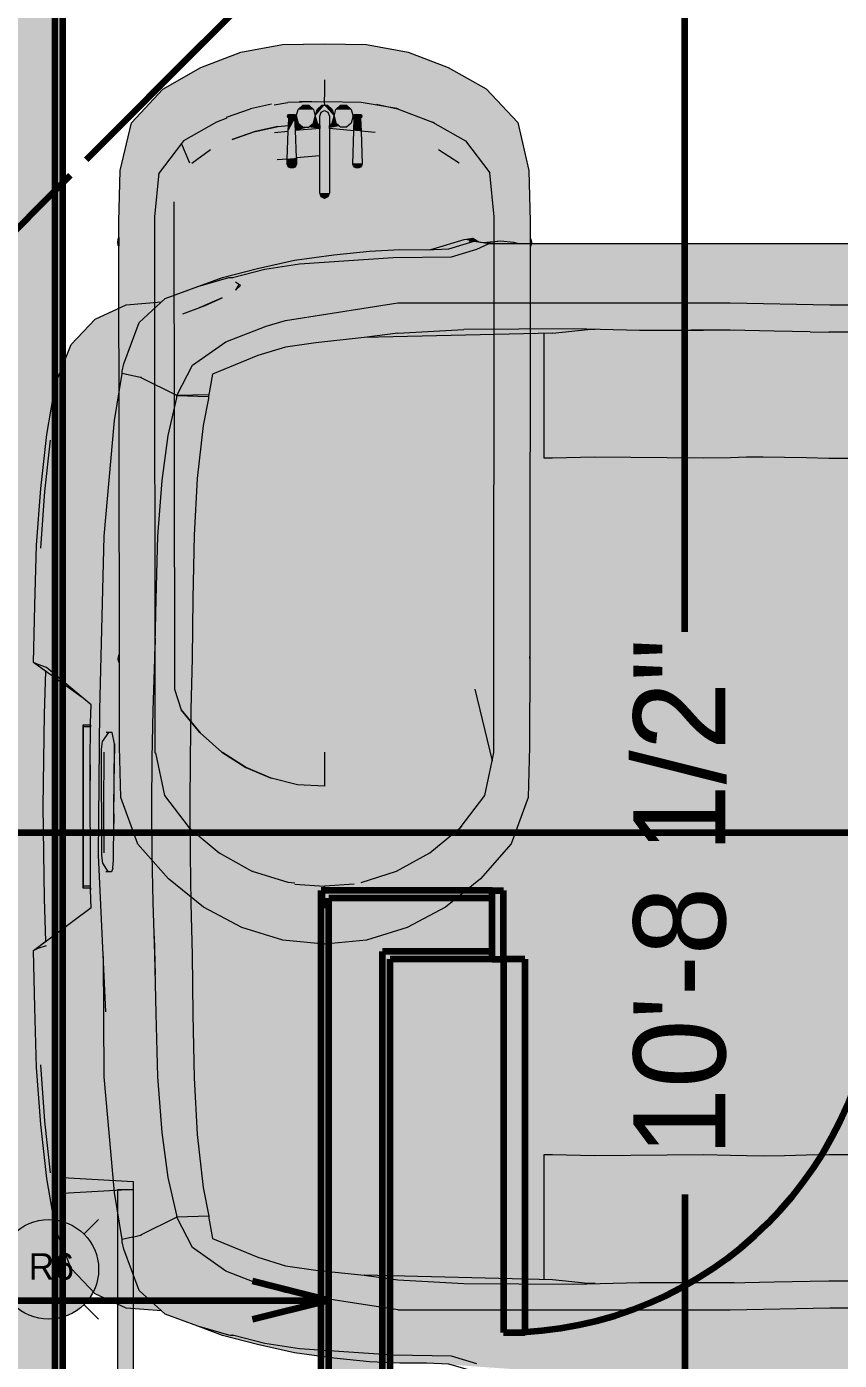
# Model space of a CAD drawing. Header units: inches. Extents: x -355 to 955, y -237 to 947.
# Drawn here: x 395.6 to 448.6, y 76.1 to 163.1 of the extents above; entities that cross this region are included whole.
import ezdxf

# ---------------------------------------------------------------- set-up
doc = ezdxf.new("R2010")
doc.units = ezdxf.units.IN
doc.header["$LTSCALE"] = 96
doc.header["$MEASUREMENT"] = 0
doc.linetypes.add('Dash', pattern=[0.225, 0.15, -0.075])
for name, color, linetype, lineweight, true_color in [('Dimensions-2', 7, 'Continuous', 158, 0x000080), ('Dimensions-3', 7, 'Continuous', 158, 0x000080), ('Doors-3', 7, 'Continuous', 158, 0x4b4b4b), ('Electrical-2', 7, 'Continuous', 211, 0xb90000), ('Electrical-3', 7, 'Continuous', 211, 0xb90000), ('Fixtures_ Interior-2', 7, 'Continuous', 158, 0x804040), ('Furniture_ Exterior-1', 7, 'Continuous', 211, 0x008080), ('Hardware-2', 7, 'Continuous', 211, 0x000000), ('Roof Planes-3', 7, 'Dash', 211, 0x6fa455), ('Walls_  Normal-2', 7, 'Continuous', 211, 0x000000), ('Walls_  Normal-3', 7, 'Continuous', 211, 0x000000)]:
    doc.layers.add(name, color=color, linetype=linetype, lineweight=lineweight, true_color=true_color)

# ---------------------------------------------------------------- blocks, each defined once
blk = doc.blocks.new('Full-Sized Truck')
at = {"layer": 'Furniture_ Exterior-1', "color": 136, "lineweight": 0, "true_color": 0x008080, "transparency": 33554687}
for p, q in [((7.953, 242.869), (10.507, 246.249)), ((-5.955, 242.297), (-6.085, 242.296)), ((-5.955, 242.797), (5.955, 242.797)), ((-5.955, 242.297), (-5.955, 242.795)), ((-5.955, 242.78), (5.955, 242.78)), ((-5.802, 242.297), (-5.802, 242.779)), ((-5.49, 242.795), (-5.49, 242.78)), ((3.032, 242.317), (1.883, 242.319)), ((5.501, 242.78), (5.501, 242.795)), ((5.955, 242.795), (5.955, 242.297)), ((5.388, 240.798), (5.388, 241.211)), ((4.567, 240.643), (5.388, 240.798)), ((4.567, 240.643), (4.572, 240.643)), ((-31.417, 239.375), (-31.585, 240.092)), ((31.417, 239.375), (31.585, 240.092)), ((29.965, 236.316), (31.274, 238.834)), ((-9.451, 237.878), (-12.276, 237.81)), ((12.276, 237.81), (9.452, 237.878)), ((37.099, 233.179), (36.379, 234.77)), ((38.07, 232.013), (37.649, 232.263)), ((34.523, 221.02), (34.193, 223.346)), ((34.523, 221.02), (34.796, 216.428)), ((-40.641, 215.544), (-40.085, 217.296)), ((40.085, 217.296), (40.641, 215.544)), ((41.103, 214.913), (41.118, 214.744)), ((41.113, 214.978), (41.256, 213.896)), ((-34.509, 210.877), (-25.396, 210.877)), ((25.396, 210.877), (34.509, 210.877)), ((25.394, 199.843), (25.465, 207.382)), ((34.715, 199.843), (34.715, 204.27)), ((-34.717, 199.843), (-34.73, 197.716)), ((-25.397, 199.843), (-25.426, 197.969)), ((25.426, 197.969), (25.397, 199.843)), ((34.729, 197.716), (34.717, 199.843)), ((25.461, 194.228), (25.485, 195.709)), ((34.622, 192.451), (34.598, 191.086)), ((-34.598, 191.158), (-34.596, 185.931))]:
    blk.add_line(p, q, dxfattribs=at)
for points in [[(-40.509, 222.978), (-40.241, 225.445), (-39.849, 228.163), (-39.235, 230.737), (-38.578, 233.147), (-37.915, 234.869), (-37.036, 237.135), (-36.792, 237.384), (-36.589, 239.824), (-35.549, 241.976), (-33.689, 243.644), (-30.817, 244.725), (-27.125, 245.321), (-23.19, 245.741), (-19.043, 246.039), (-14.653, 246.161), (-10.505, 246.249), (-9.825, 245.382), (-6.746, 245.473), (0.001, 245.574), (6.748, 245.473), (9.852, 245.381), (10.507, 246.249), (14.655, 246.161), (19.045, 246.039), (23.192, 245.741), (27.127, 245.321), (30.819, 244.725), (33.691, 243.644), (35.551, 241.976), (36.591, 239.824), (36.795, 237.381), (37.036, 237.135), (37.936, 234.801), (38.578, 233.147), (39.235, 230.737), (39.849, 228.163), (40.241, 225.445), (40.509, 222.978), (40.614, 220.872), (40.605, 218.812), (40.669, 218.569), (41.341, 216.426), (41.457, 215.811), (41.176, 215.405), (41.133, 215.079), (41.256, 213.896), (41.163, 213.008), (41.069, 212.642), (41.069, 172.619)], [(-36.792, 237.384), (-36.589, 239.824), (-35.549, 241.976), (-33.689, 243.644), (-30.817, 244.725), (-27.125, 245.321), (-23.19, 245.741), (-19.043, 246.039), (-14.653, 246.161), (-10.505, 246.249), (-7.37, 242.253)], [(-10.505, 246.249), (-10.345, 245.922), (-10.131, 245.349)], [(5.955, 242.297), (6.089, 242.296), (7.41, 242.252), (10.133, 245.349), (10.347, 245.922), (10.507, 246.249), (14.655, 246.161), (19.045, 246.039), (23.192, 245.741), (27.127, 245.321), (30.819, 244.725), (33.691, 243.644)], [(-26.715, 245.061), (-22.96, 245.462), (-18.845, 245.739)], [(-9.825, 245.382), (-6.746, 245.473), (0.001, 245.574), (6.748, 245.473), (9.852, 245.381)], [(18.847, 245.739), (22.962, 245.462), (26.717, 245.061)], [(33.691, 243.644), (35.551, 241.976), (36.591, 239.824), (36.795, 237.381)], [(-7.408, 242.252), (-6.085, 242.296), (3.032, 242.317), (6.089, 242.296)], [(5.935, 242.297), (5.802, 242.298), (5.802, 242.779)], [(-38.585, 232.414), (-38.585, 232.597), (-38.573, 232.715), (-37.915, 234.869), (-37.036, 237.135), (-35.297, 238.916), (-32.281, 239.997), (-31.744, 240.092), (-31.585, 240.092), (-28.147, 240.624), (-19.715, 241.342), (-10.947, 241.402)], [(-14.968, 241.223), (-3.549, 241.732), (7.048, 241.658), (19.715, 241.342), (28.147, 240.624), (31.585, 240.092), (31.744, 240.092), (32.281, 239.997), (35.297, 238.916)], [(-4.762, 241.055), (-4.602, 241.153), (-4.126, 241.448), (-3.588, 241.517), (4.169, 241.527), (4.727, 241.457), (5.388, 241.014)], [(-4.511, 240.738), (-4.762, 240.851), (-4.762, 241.241)], [(-3.372, 241.348), (-0.117, 241.366), (3.953, 241.354)], [(-4.479, 240.737), (-3.946, 240.695), (4.572, 240.643)], [(4.568, 240.643), (0.191, 240.7), (-1.25, 240.679)], [(-31.417, 239.375), (-31.274, 238.834), (-31.274, 238.764)], [(31.274, 238.764), (31.274, 238.834), (31.417, 239.375)], [(-29.88, 234.106), (-29.965, 236.316), (-31.274, 238.834)], [(35.297, 238.916), (37.036, 237.135), (37.915, 234.869), (38.573, 232.715), (38.585, 232.597), (38.585, 232.414)], [(-29.965, 236.316), (-29.815, 236.316), (-27.061, 236.913), (-23.777, 237.333), (-19.709, 237.631), (-15.11, 237.752), (-10.762, 237.841), (-7.009, 237.948), (-3.514, 238.021), (0, 238.048), (3.514, 238.021), (7.009, 237.948), (10.762, 237.841), (15.11, 237.752), (19.709, 237.631), (23.777, 237.333), (27.061, 236.913), (29.815, 236.316), (29.965, 236.316), (29.91, 234.127), (29.761, 234.127), (27.783, 234.484), (23.929, 234.904), (19.785, 235.12), (15.179, 235.201), (10.827, 235.262), (7.057, 235.339), (3.549, 235.39), (0, 235.408), (-3.549, 235.39), (-7.057, 235.339), (-10.827, 235.262), (-15.179, 235.201), (-19.785, 235.12), (-23.929, 234.904), (-27.783, 234.484), (-29.88, 234.106), (-30.03, 234.106)], [(-36.726, 221.02), (-35.452, 228.779), (-35.031, 230.136), (-33.882, 232.928), (-32.176, 235.236), (-29.965, 236.316)], [(30.03, 234.106), (29.965, 236.316), (32.176, 235.236), (33.882, 232.928)], [(35.935, 235.903), (36.548, 234.342), (37.099, 233.179)], [(-41.069, 214.683), (-41.224, 215.733), (-40.668, 217.485), (-40.595, 219.018), (-40.614, 220.872), (-40.509, 222.978), (-40.241, 225.445), (-39.849, 228.163), (-39.235, 230.737), (-38.578, 233.147), (-37.936, 234.802)], [(37.936, 234.801), (38.578, 233.147), (39.235, 230.737), (39.849, 228.163), (40.241, 225.445), (40.509, 222.978), (40.614, 220.872), (40.595, 219.018), (40.668, 217.485), (41.224, 215.732), (41.069, 214.683)], [(-30.03, 234.106), (-31.519, 233.838), (-32.88, 230.706), (-33.499, 228.779), (-33.819, 226.69), (-34.193, 223.346)], [(34.523, 210.296), (34.193, 223.346), (33.819, 226.69), (33.499, 228.779), (32.88, 230.706), (31.519, 233.838), (29.91, 234.127)], [(33.882, 232.928), (35.031, 230.136), (35.452, 228.779), (36.726, 221.02)], [(-40.085, 217.296), (-40.031, 221.335), (-39.567, 227.826), (-39.181, 230.215), (-38.573, 232.459)], [(37.649, 232.263), (37.996, 231.908), (38.236, 232.25)], [(38.573, 232.459), (39.181, 230.215), (39.567, 227.826), (40.031, 221.335), (40.085, 217.296)], [(-34.8, 207.353), (-34.796, 207.852), (-34.523, 210.296), (-34.193, 223.346), (-34.523, 221.02), (-34.796, 216.428), (-34.841, 208.82), (-34.715, 204.27), (-34.715, 199.843)], [(-36.726, 221.02), (-36.726, 197.994), (-36.574, 191.086), (-36.574, 177.127)], [(36.726, 221.02), (36.726, 197.994), (36.574, 191.086), (36.574, 177.127), (36.206, 164.23), (36.03, 157.393), (36.574, 177.127)], [(40.605, 218.812), (40.669, 218.569), (41.341, 216.426), (41.457, 215.811), (41.176, 215.405)], [(34.715, 204.27), (34.841, 208.82), (34.796, 216.428)], [(40.641, 215.544), (41.069, 214.683), (41.069, 171.655)], [(41.224, 215.732), (41.235, 216.065), (41.457, 215.811)], [(41.132, 215.108), (41.133, 215.079), (41.256, 213.896), (41.163, 213.008), (41.069, 212.642)], [(-25.396, 210.877), (-25.396, 210.296), (-25.465, 207.382), (-25.394, 199.843)], [(25.465, 207.382), (25.396, 210.296), (25.396, 210.877)], [(34.523, 210.296), (34.796, 207.852), (34.8, 207.353)], [(-34.717, 204.27), (-34.731, 200.686), (-34.735, 197.994), (-34.675, 194.947), (-34.622, 192.451), (-34.598, 191.086)], [(34.622, 192.451), (34.675, 194.947), (34.735, 197.994), (34.731, 200.686), (34.717, 204.27)], [(-25.426, 197.969), (-25.466, 196.862), (-25.485, 195.709), (-25.461, 194.228), (-25.418, 192.702), (-25.388, 191.158), (-25.388, 189.606), (-25.416, 186.456)], [(25.485, 195.709), (25.466, 196.862), (25.426, 197.969)], [(25.416, 186.456), (25.388, 189.594), (25.388, 191.164), (25.418, 192.702), (25.461, 194.228)], [(34.611, 179.14), (34.6, 185.931), (34.596, 191.158)]]:
    blk.add_lwpolyline(points, dxfattribs=at)
at = {"layer": 'Furniture_ Exterior-1', "color": 7, "lineweight": 0, "true_color": 0xffffff, "transparency": 33554687}
for points in [[(-40.241, 225.445), (-19.043, 246.039), (-40.241, 225.445), (-14.653, 246.161)], [(-40.241, 225.445), (-14.653, 246.161), (-40.241, 225.445), (-9.825, 245.382)], [(-40.241, 225.445), (-39.849, 228.163), (-40.241, 225.445), (-19.043, 246.039)], [(-39.849, 228.163), (-39.235, 230.737), (-39.849, 228.163), (-19.043, 246.039)], [(-39.235, 230.737), (-23.19, 245.741), (-39.235, 230.737), (-19.043, 246.039)], [(-14.653, 246.161), (-10.505, 246.249), (-14.653, 246.161), (-9.825, 245.382)], [(9.852, 245.381), (10.507, 246.249), (9.852, 245.381), (14.655, 246.161)], [(9.852, 245.381), (14.655, 246.161), (9.852, 245.381), (40.241, 225.445)], [(14.655, 246.161), (19.045, 246.039), (14.655, 246.161), (40.241, 225.445)], [(19.045, 246.039), (23.192, 245.741), (19.045, 246.039), (39.235, 230.737)], [(19.045, 246.039), (39.235, 230.737), (19.045, 246.039), (39.849, 228.163)], [(19.045, 246.039), (39.849, 228.163), (19.045, 246.039), (40.241, 225.445)], [(-41.069, 212.642), (-6.746, 245.473), (-41.069, 212.642), (0.001, 245.574)], [(-41.069, 212.642), (0.001, 245.574), (-41.069, 212.642), (41.069, 212.642)], [(-41.069, 212.642), (-9.825, 245.382), (-41.069, 212.642), (-6.746, 245.473)], [(-41.069, 212.642), (-40.605, 218.812), (-41.069, 212.642), (-9.825, 245.382)], [(-40.595, 219.018), (-40.614, 220.872), (-40.595, 219.018), (-9.825, 245.382)], [(-40.614, 220.872), (-40.509, 222.978), (-40.614, 220.872), (-9.825, 245.382)], [(-40.605, 218.812), (-40.595, 219.018), (-40.605, 218.812), (-9.825, 245.382)], [(-40.509, 222.978), (-40.241, 225.445), (-40.509, 222.978), (-9.825, 245.382)], [(-39.235, 230.737), (-38.578, 233.147), (-39.235, 230.737), (-23.19, 245.741)], [(-38.578, 233.147), (-37.915, 234.869), (-38.578, 233.147), (-23.19, 245.741)], [(-37.915, 234.869), (-36.792, 237.384), (-37.915, 234.869), (-23.19, 245.741)], [(-36.792, 237.384), (-27.125, 245.321), (-36.792, 237.384), (-23.19, 245.741)], [(-36.792, 237.384), (-30.817, 244.725), (-36.792, 237.384), (-27.125, 245.321)], [(0.001, 245.574), (6.748, 245.473), (0.001, 245.574), (41.069, 212.642)], [(6.748, 245.473), (9.852, 245.381), (6.748, 245.473), (41.069, 212.642)], [(9.852, 245.381), (40.605, 218.812), (9.852, 245.381), (41.069, 212.642)], [(9.852, 245.381), (40.241, 225.445), (9.852, 245.381), (40.509, 222.978)], [(9.852, 245.381), (40.509, 222.978), (9.852, 245.381), (40.614, 220.872)], [(9.852, 245.381), (40.614, 220.872), (9.852, 245.381), (40.605, 218.812)], [(23.192, 245.741), (27.127, 245.321), (23.192, 245.741), (36.795, 237.381)], [(23.192, 245.741), (36.795, 237.381), (23.192, 245.741), (37.936, 234.801)], [(23.192, 245.741), (37.936, 234.801), (23.192, 245.741), (38.578, 233.147)], [(23.192, 245.741), (38.578, 233.147), (23.192, 245.741), (39.235, 230.737)], [(27.127, 245.321), (30.819, 244.725), (27.127, 245.321), (36.795, 237.381)], [(-36.792, 237.384), (-33.689, 243.644), (-36.792, 237.384), (-30.817, 244.725)], [(30.819, 244.725), (33.691, 243.644), (30.819, 244.725), (36.795, 237.381)], [(-36.792, 237.384), (-36.589, 239.824), (-36.792, 237.384), (-33.689, 243.644)], [(-36.589, 239.824), (-35.549, 241.976), (-36.589, 239.824), (-33.689, 243.644)], [(33.691, 243.644), (35.551, 241.976), (33.691, 243.644), (36.591, 239.824)], [(33.691, 243.644), (36.591, 239.824), (33.691, 243.644), (36.795, 237.381)], [(-37.915, 234.869), (-37.036, 237.135), (-37.915, 234.869), (-36.792, 237.384)], [(36.795, 237.381), (37.036, 237.135), (36.795, 237.381), (37.936, 234.801)], [(40.605, 218.812), (40.669, 218.569), (40.605, 218.812), (41.133, 215.079)], [(40.605, 218.812), (41.133, 215.079), (40.605, 218.812), (41.069, 212.642)], [(40.669, 218.569), (41.341, 216.426), (40.669, 218.569), (41.176, 215.405)], [(40.669, 218.569), (41.176, 215.405), (40.669, 218.569), (41.133, 215.079)], [(41.341, 216.426), (41.457, 215.811), (41.341, 216.426), (41.176, 215.405)], [(41.133, 215.079), (41.256, 213.896), (41.133, 215.079), (41.069, 212.642)], [(41.256, 213.896), (41.163, 213.008), (41.256, 213.896), (41.069, 212.642)], [(41.069, 172.619), (-41.069, 172.215), (41.069, 172.619), (-41.069, 212.642)], [(41.069, 172.619), (-41.069, 212.642), (41.069, 172.619), (41.069, 212.642)]]:
    blk.add_solid(points, dxfattribs=at)
blk = doc.blocks.new('Clawfoot_2')
at = {"layer": 'Fixtures_ Interior-2', "color": 17, "lineweight": 0, "true_color": 0x804040, "transparency": 33554687}
for p, q in [((-18.386, 32.765), (-17.716, 32.777)), ((-18.362, 32.777), (-18.302, 32.804)), ((-18.25, 32.828), (-18.039, 32.872)), ((-17.828, 32.828), (-18.039, 32.872)), ((11.798, 32.73), (11.658, 32.73)), ((-19.875, 29.918), (-23.045, 29.573)), ((18.563, 29.876), (-19.875, 29.918)), ((-12.738, 29.91), (-16.671, 29.914)), ((14.014, 28.359), (19.138, 29.741)), ((19.138, 29.741), (18.563, 29.876)), ((21.63, 29.158), (19.138, 29.741)), ((-25.328, 27.636), (-23.045, 29.573)), ((23.958, 27.202), (21.63, 29.158)), ((-26.685, 25), (-25.328, 27.636)), ((-23.736, 27.135), (-24.682, 25.487)), ((23.851, 27.335), (23.958, 27.202)), ((25.759, 24.799), (23.958, 27.202)), ((-27.64, 22.222), (-26.685, 25)), ((-26.617, 25.154), (-26.685, 25)), ((27.078, 22.151), (25.759, 24.799)), ((-27.647, 22.178), (-28.097, 19.34)), ((-27.967, 20.572), (-27.64, 22.222)), ((-27.626, 22.291), (-27.64, 22.222)), ((27.877, 19.335), (27.078, 22.151)), ((-25.936, 20.443), (-26.02, 19.333)), ((-28.097, 19.34), (-28.135, 16.414)), ((-26.96, 19.297), (-26.96, 18.797)), ((-23.663, 19.422), (-23.663, 18.672)), ((-27.001, 18.725), (-27.098, 18.691)), ((-27.098, 18.691), (-27.027, 18.67)), ((-27.027, 18.67), (-26.613, 18.547)), ((-26.96, 18.797), (-27.001, 18.725)), ((-26.064, 18.763), (-26.96, 18.797)), ((-26.613, 18.547), (-26.314, 18.172)), ((27.997, 18.79), (28.132, 16.427)), ((-26.478, 16.879), (-26.495, 17.482)), ((-26.314, 17.709), (-26.408, 17.59)), ((-26.314, 18.172), (-26.314, 17.709)), ((-29.723, 16.429), (-28.819, 16.429)), ((-28.819, 16.429), (-28.135, 16.414)), ((-28.178, 14.453), (-28.135, 16.414)), ((-28.135, 16.414), (-27.882, 16.417)), ((-27.51, 16.441), (-27.389, 16.706)), ((-27.389, 16.175), (-27.51, 16.441)), ((-27.389, 16.706), (-27.098, 16.816)), ((-27.098, 16.816), (-26.476, 16.816)), ((-26.476, 16.816), (-26.428, 16.816)), ((-26.212, 16.816), (-26.294, 16.816)), ((18.519, 16.43), (19.183, 16.429)), ((19.183, 16.429), (19.772, 16.429)), ((19.772, 16.429), (20.25, 16.429)), ((20.25, 16.429), (20.978, 16.429)), ((20.978, 16.429), (20.86, 14.293)), ((27.997, 14.064), (28.132, 16.427)), ((-28.126, 15.756), (-28.096, 13.518)), ((-27.098, 16.066), (-27.389, 16.175)), ((-26.476, 16.066), (-27.098, 16.066)), ((-26.478, 16.003), (-26.494, 15.399)), ((-26.428, 16.066), (-26.476, 16.066)), ((-26.41, 15.293), (-26.3, 16.066)), ((-24.247, 16.066), (-26.211, 16.066)), ((-26.508, 14.465), (-26.477, 14.102)), ((-27.925, 12.441), (-28.096, 13.518)), ((-26.96, 13.584), (-26.96, 14.072)), ((-26.385, 12.999), (-26.432, 13.564)), ((-26.364, 12.748), (-26.432, 13.564)), ((-24.106, 14.192), (-26.065, 14.118)), ((-25.939, 12.448), (-26.022, 13.548)), ((-23.991, 12.668), (-24.052, 13.474)), ((-23.663, 13.459), (-23.663, 14.209)), ((20.86, 14.293), (20.403, 12.194)), ((27.877, 13.533), (27.079, 10.718)), ((27.924, 14.067), (27.877, 13.533)), ((-26.005, 10.918), (-26.364, 12.748)), ((-26.361, 12.718), (-26.005, 10.918)), ((-27.956, 12.228), (-27.62, 10.538)), ((-27.024, 8.637), (-27.62, 10.538)), ((25.761, 8.07), (27.079, 10.718)), ((27.095, 10.749), (27.079, 10.718)), ((-26.958, 8.657), (-26.683, 7.858)), ((-26.683, 7.858), (-25.326, 5.222)), ((23.96, 5.666), (25.761, 8.07)), ((25.786, 8.103), (25.761, 8.07)), ((-24.682, 7.374), (-23.698, 5.898)), ((-25.326, 5.222), (-25.155, 5.077)), ((-23.736, 5.726), (-25.155, 5.077)), ((-25.155, 5.077), (-23.042, 3.286)), ((14.006, 4.504), (15.488, 5.03)), ((21.633, 3.71), (23.96, 5.666)), ((23.995, 5.699), (23.96, 5.666)), ((-20.958, 4.459), (14.006, 4.504)), ((-22.944, 3.263), (-23.042, 3.286)), ((-19.872, 2.942), (-23.042, 3.286)), ((18.523, 2.981), (-19.872, 2.942)), ((18.6, 2.982), (18.523, 2.981)), ((18.577, 2.994), (21.633, 3.71)), ((-18.392, 0.095), (-17.77, 0.095)), ((-18.283, 0.044), (-18.071, 0)), ((-17.86, 0.044), (-18.071, 0)), ((12.124, 0.136), (11.528, 0.135)), ((11.562, 0.111), (11.528, 0.135)), ((11.614, 0.087), (11.656, 0.068)), ((11.656, 0.068), (11.825, 0.043)), ((11.995, 0.068), (11.825, 0.043)), ((12.037, 0.087), (11.995, 0.068)), ((12.089, 0.111), (12.124, 0.136))]:
    blk.add_line(p, q, dxfattribs=at)
for points in [[(-32.237, 19.766), (-31.706, 23.07), (-30.607, 26.254), (-29.055, 29.279), (-26.639, 31.774), (-23.207, 32.672), (-19.544, 32.766), (-18.386, 32.765), (-18.302, 32.804), (-18.276, 32.823), (-18.25, 32.828), (-18.209, 32.848), (-18.039, 32.872), (-17.869, 32.848), (-17.828, 32.828), (-17.801, 32.823), (-17.775, 32.804), (-17.716, 32.777), (-17.689, 32.764), (11.658, 32.73), (11.727, 32.745), (11.798, 32.73), (18.134, 32.723), (21.783, 32.606), (25.114, 31.264), (27.62, 28.828), (29.639, 26.046), (31.116, 22.995), (32.009, 19.762), (32.292, 16.435), (32.009, 13.108), (31.117, 9.874), (29.641, 6.823), (27.623, 4.041), (25.117, 1.605), (21.787, 0.262), (18.137, 0.144), (12.124, 0.136), (12.063, 0.092), (11.825, 0.043), (11.588, 0.092), (11.528, 0.135), (-17.77, 0.095), (-17.808, 0.068), (-17.834, 0.049), (-17.86, 0.044), (-17.902, 0.024), (-18.071, 0), (-18.241, 0.024), (-18.283, 0.044), (-18.309, 0.049), (-18.335, 0.068), (-18.392, 0.095), (-19.54, 0.093), (-23.204, 0.186), (-26.636, 1.084), (-29.052, 3.579), (-30.605, 6.603), (-31.705, 9.788), (-32.237, 13.091), (-32.292, 16.429)], [(-27.882, 15.172), (-27.582, 15.547), (-27.098, 15.691), (-27.582, 15.834), (-27.882, 16.209), (-27.882, 16.417), (-27.882, 16.672), (-27.582, 17.047), (-27.098, 17.191), (-27.582, 17.334), (-27.882, 17.709), (-27.882, 18.172), (-27.582, 18.547), (-27.168, 18.67), (-27.098, 18.691), (-27.195, 18.725), (-27.235, 18.81), (-27.235, 19.285), (-27.195, 19.369), (-27.098, 19.404), (-27.001, 19.369), (-26.96, 19.297), (-26.02, 19.333), (-23.663, 19.422), (-23.547, 19.365), (-23.457, 19.277), (-23.402, 19.167), (-23.388, 19.047), (-23.402, 18.928), (-23.457, 18.818), (-23.547, 18.73), (-23.663, 18.672), (-26.064, 18.763), (-26.212, 16.816), (-21.602, 16.816), (-21.311, 16.706), (-21.19, 16.441), (-21.311, 16.175), (-21.602, 16.066), (-24.247, 16.066), (-24.106, 14.192), (-23.663, 14.209), (-23.547, 14.151), (-23.457, 14.063), (-23.402, 13.954), (-23.388, 13.834), (-23.402, 13.714), (-23.457, 13.605), (-23.547, 13.517), (-23.663, 13.459), (-24.052, 13.474), (-26.022, 13.548), (-26.432, 13.564), (-26.96, 13.584), (-27.001, 13.512), (-27.098, 13.477), (-27.195, 13.512), (-27.235, 13.596), (-27.235, 14.072), (-27.195, 14.156), (-27.098, 14.191), (-27.168, 14.211), (-27.582, 14.334), (-27.882, 14.709)], [(-26.613, 17.334), (-26.495, 17.482), (-26.408, 17.59), (-26.294, 16.816), (-26.428, 16.816), (-26.478, 16.879), (-26.613, 17.047), (-27.098, 17.191)], [(28.817, 16.434), (29.721, 16.435), (28.132, 16.427)], [(-26.3, 16.066), (-26.211, 16.066), (-26.065, 14.118), (-26.477, 14.102), (-26.96, 14.072), (-27.001, 14.156), (-27.098, 14.191), (-27.027, 14.211), (-26.613, 14.334), (-26.508, 14.465), (-26.314, 14.709), (-26.314, 15.172), (-26.41, 15.293), (-26.494, 15.399), (-26.613, 15.547), (-27.098, 15.691), (-26.613, 15.834), (-26.478, 16.003), (-26.428, 16.066)], [(20.403, 12.194), (19.632, 10.203), (19.618, 10.178)], [(-25.439, 9.101), (-26.001, 10.889), (-26.005, 10.918)], [(19.618, 10.178), (19.607, 10.152), (18.544, 8.315), (18.52, 8.285)], [(18.52, 8.285), (18.502, 8.254), (17.169, 6.59), (17.134, 6.557)], [(17.134, 6.557), (17.106, 6.523), (15.488, 5.03)]]:
    blk.add_lwpolyline(points, close=True, dxfattribs=at)
at = {"layer": 'Fixtures_ Interior-2', "color": 7, "lineweight": 0, "true_color": 0xffffff, "transparency": 33554687}
for points in [[(-32.292, 16.429), (-17.689, 32.764), (-32.292, 16.429), (-17.77, 0.095)], [(-32.292, 16.429), (-32.237, 19.766), (-32.292, 16.429), (-17.689, 32.764)], [(-32.237, 19.766), (-31.706, 23.07), (-32.237, 19.766), (-18.386, 32.765)], [(-32.237, 19.766), (-18.386, 32.765), (-32.237, 19.766), (-17.689, 32.764)], [(-31.706, 23.07), (-30.607, 26.254), (-31.706, 23.07), (-19.544, 32.766)], [(-31.706, 23.07), (-19.544, 32.766), (-31.706, 23.07), (-18.386, 32.765)], [(-30.607, 26.254), (-23.207, 32.672), (-30.607, 26.254), (-19.544, 32.766)], [(-30.607, 26.254), (-29.055, 29.279), (-30.607, 26.254), (-23.207, 32.672)], [(-29.055, 29.279), (-26.639, 31.774), (-29.055, 29.279), (-23.207, 32.672)], [(-18.386, 32.765), (-18.302, 32.804), (-18.386, 32.765), (-17.716, 32.777)], [(-18.386, 32.765), (-17.716, 32.777), (-18.386, 32.765), (-17.689, 32.764)], [(-18.302, 32.804), (-18.276, 32.823), (-18.302, 32.804), (-18.25, 32.828)], [(-18.302, 32.804), (-18.25, 32.828), (-18.302, 32.804), (-17.775, 32.804)], [(-18.302, 32.804), (-17.775, 32.804), (-18.302, 32.804), (-17.716, 32.777)], [(-18.25, 32.828), (-18.209, 32.848), (-18.25, 32.828), (-18.039, 32.872)], [(-18.25, 32.828), (-18.039, 32.872), (-18.25, 32.828), (-17.828, 32.828)], [(-18.25, 32.828), (-17.828, 32.828), (-18.25, 32.828), (-17.775, 32.804)], [(-18.039, 32.872), (-17.869, 32.848), (-18.039, 32.872), (-17.828, 32.828)], [(-17.828, 32.828), (-17.801, 32.823), (-17.828, 32.828), (-17.775, 32.804)], [(-17.689, 32.764), (11.528, 0.135), (-17.689, 32.764), (-17.77, 0.095)], [(-17.689, 32.764), (11.658, 32.73), (-17.689, 32.764), (11.528, 0.135)], [(11.658, 32.73), (11.798, 32.73), (11.658, 32.73), (11.528, 0.135)], [(11.798, 32.73), (12.124, 0.136), (11.798, 32.73), (11.528, 0.135)], [(11.658, 32.73), (11.727, 32.745), (11.658, 32.73), (11.798, 32.73)], [(11.798, 32.73), (18.134, 32.723), (11.798, 32.73), (12.124, 0.136)], [(18.134, 32.723), (18.137, 0.144), (18.134, 32.723), (12.124, 0.136)], [(18.134, 32.723), (32.292, 16.435), (18.134, 32.723), (18.137, 0.144)], [(18.134, 32.723), (21.783, 32.606), (18.134, 32.723), (27.62, 28.828)], [(18.134, 32.723), (27.62, 28.828), (18.134, 32.723), (29.639, 26.046)], [(18.134, 32.723), (29.639, 26.046), (18.134, 32.723), (31.116, 22.995)], [(18.134, 32.723), (31.116, 22.995), (18.134, 32.723), (32.009, 19.762)], [(18.134, 32.723), (32.009, 19.762), (18.134, 32.723), (32.292, 16.435)], [(21.783, 32.606), (25.114, 31.264), (21.783, 32.606), (27.62, 28.828)], [(-27.235, 19.285), (-27.195, 19.369), (-27.235, 19.285), (-27.098, 19.404)], [(-27.235, 19.285), (-27.098, 19.404), (-27.235, 19.285), (-26.96, 19.297)], [(-27.098, 18.691), (-27.235, 18.81), (-27.098, 18.691), (-26.96, 19.297)], [(-27.235, 18.81), (-27.235, 19.285), (-27.235, 18.81), (-26.96, 19.297)], [(-27.098, 19.404), (-27.001, 19.369), (-27.098, 19.404), (-26.96, 19.297)], [(-27.098, 18.691), (-26.96, 19.297), (-27.098, 18.691), (-26.064, 18.763)], [(-26.96, 19.297), (-26.02, 19.333), (-26.96, 19.297), (-26.064, 18.763)], [(-26.02, 19.333), (-23.663, 18.672), (-26.02, 19.333), (-26.064, 18.763)], [(-26.02, 19.333), (-23.663, 19.422), (-26.02, 19.333), (-23.663, 18.672)], [(-23.663, 19.422), (-23.547, 19.365), (-23.663, 19.422), (-23.388, 19.047)], [(-23.663, 19.422), (-23.388, 19.047), (-23.663, 19.422), (-23.663, 18.672)], [(-23.547, 19.365), (-23.457, 19.277), (-23.547, 19.365), (-23.388, 19.047)], [(-23.457, 19.277), (-23.402, 19.167), (-23.457, 19.277), (-23.388, 19.047)], [(-27.582, 17.334), (-27.882, 17.709), (-27.582, 17.334), (-27.582, 18.547)], [(-27.882, 17.709), (-27.882, 18.172), (-27.882, 17.709), (-27.582, 18.547)], [(-27.098, 17.191), (-27.582, 17.334), (-27.098, 17.191), (-27.168, 18.67)], [(-27.582, 17.334), (-27.582, 18.547), (-27.582, 17.334), (-27.168, 18.67)], [(-27.098, 18.691), (-27.195, 18.725), (-27.098, 18.691), (-27.235, 18.81)], [(-27.098, 17.191), (-27.168, 18.67), (-27.098, 17.191), (-27.098, 18.691)], [(-27.098, 17.191), (-27.098, 18.691), (-27.098, 17.191), (-26.064, 18.763)], [(-27.098, 17.191), (-26.064, 18.763), (-27.098, 17.191), (-26.212, 16.816)], [(-23.388, 19.047), (-23.547, 18.73), (-23.388, 19.047), (-23.663, 18.672)], [(-23.388, 19.047), (-23.457, 18.818), (-23.388, 19.047), (-23.547, 18.73)], [(-23.388, 19.047), (-23.402, 18.928), (-23.388, 19.047), (-23.457, 18.818)], [(-27.098, 17.191), (-26.613, 17.334), (-27.098, 17.191), (-26.613, 17.047)], [(-26.613, 17.334), (-26.495, 17.482), (-26.613, 17.334), (-26.613, 17.047)], [(-26.495, 17.482), (-26.294, 16.816), (-26.495, 17.482), (-26.613, 17.047)], [(-26.495, 17.482), (-26.408, 17.59), (-26.495, 17.482), (-26.294, 16.816)], [(-32.292, 16.429), (-17.77, 0.095), (-32.292, 16.429), (-32.237, 13.091)], [(-27.098, 15.691), (-27.882, 16.417), (-27.098, 15.691), (-27.098, 17.191)], [(-27.882, 16.417), (-27.582, 17.047), (-27.882, 16.417), (-27.098, 17.191)], [(-27.882, 16.417), (-27.882, 16.672), (-27.882, 16.417), (-27.582, 17.047)], [(-27.098, 15.691), (-27.582, 15.834), (-27.098, 15.691), (-27.882, 16.417)], [(-27.582, 15.834), (-27.882, 16.209), (-27.582, 15.834), (-27.882, 16.417)], [(-27.098, 15.691), (-27.098, 17.191), (-27.098, 15.691), (-26.212, 16.816)], [(-27.098, 15.691), (-26.212, 16.816), (-27.098, 15.691), (-24.247, 16.066)], [(-26.294, 16.816), (-26.478, 16.879), (-26.294, 16.816), (-26.613, 17.047)], [(-26.294, 16.816), (-26.428, 16.816), (-26.294, 16.816), (-26.478, 16.879)], [(-24.247, 16.066), (-26.212, 16.816), (-24.247, 16.066), (-24.079, 16.816)], [(-21.602, 16.066), (-24.247, 16.066), (-21.602, 16.066), (-24.079, 16.816)], [(-21.602, 16.816), (-21.602, 16.066), (-21.602, 16.816), (-24.079, 16.816)], [(-21.602, 16.816), (-21.311, 16.706), (-21.602, 16.816), (-21.311, 16.175)], [(-21.602, 16.816), (-21.311, 16.175), (-21.602, 16.816), (-21.602, 16.066)], [(-21.311, 16.706), (-21.19, 16.441), (-21.311, 16.706), (-21.311, 16.175)], [(32.292, 16.435), (32.009, 13.108), (32.292, 16.435), (18.137, 0.144)], [(28.132, 16.427), (28.817, 16.434), (28.132, 16.427), (28.82, 16.431)], [(28.817, 16.434), (29.721, 16.435), (28.817, 16.434), (28.82, 16.431)], [(-27.882, 14.709), (-27.882, 15.172), (-27.882, 14.709), (-27.582, 15.547)], [(-27.882, 14.709), (-27.582, 15.547), (-27.882, 14.709), (-27.582, 14.334)], [(-27.582, 15.547), (-27.098, 15.691), (-27.582, 15.547), (-27.168, 14.211)], [(-27.582, 15.547), (-27.168, 14.211), (-27.582, 15.547), (-27.582, 14.334)], [(-27.098, 15.691), (-27.098, 14.191), (-27.098, 15.691), (-27.168, 14.211)], [(-27.098, 15.691), (-24.247, 16.066), (-27.098, 15.691), (-26.022, 13.548)], [(-26.613, 15.547), (-27.098, 15.691), (-26.613, 15.547), (-26.613, 15.834)], [(-27.098, 15.691), (-26.022, 13.548), (-27.098, 15.691), (-27.098, 14.191)], [(-26.3, 16.066), (-26.494, 15.399), (-26.3, 16.066), (-26.613, 15.834)], [(-26.3, 16.066), (-26.613, 15.834), (-26.3, 16.066), (-26.478, 16.003)], [(-26.494, 15.399), (-26.613, 15.547), (-26.494, 15.399), (-26.613, 15.834)], [(-26.3, 16.066), (-26.211, 16.066), (-26.3, 16.066), (-26.494, 15.399)], [(-26.211, 16.066), (-26.41, 15.293), (-26.211, 16.066), (-26.494, 15.399)], [(-26.428, 16.066), (-26.3, 16.066), (-26.428, 16.066), (-26.478, 16.003)], [(-26.211, 16.066), (-26.314, 15.172), (-26.211, 16.066), (-26.41, 15.293)], [(-26.211, 16.066), (-26.065, 14.118), (-26.211, 16.066), (-26.314, 15.172)], [(-24.247, 16.066), (-24.106, 14.192), (-24.247, 16.066), (-26.022, 13.548)], [(-26.477, 14.102), (-26.613, 14.334), (-26.477, 14.102), (-26.508, 14.465)], [(-26.065, 14.118), (-26.508, 14.465), (-26.065, 14.118), (-26.314, 14.709)], [(-26.065, 14.118), (-26.477, 14.102), (-26.065, 14.118), (-26.508, 14.465)], [(-26.065, 14.118), (-26.314, 14.709), (-26.065, 14.118), (-26.314, 15.172)], [(-26.96, 13.584), (-27.235, 14.072), (-26.96, 13.584), (-27.098, 14.191)], [(-27.235, 14.072), (-27.195, 14.156), (-27.235, 14.072), (-27.098, 14.191)], [(-26.96, 13.584), (-27.235, 13.596), (-26.96, 13.584), (-27.235, 14.072)], [(-26.96, 13.584), (-27.098, 13.477), (-26.96, 13.584), (-27.235, 13.596)], [(-27.098, 13.477), (-27.195, 13.512), (-27.098, 13.477), (-27.235, 13.596)], [(-27.001, 14.156), (-27.098, 14.191), (-27.001, 14.156), (-27.027, 14.211)], [(-26.022, 13.548), (-26.432, 13.564), (-26.022, 13.548), (-27.098, 14.191)], [(-26.432, 13.564), (-26.96, 13.584), (-26.432, 13.564), (-27.098, 14.191)], [(-26.96, 13.584), (-27.001, 13.512), (-26.96, 13.584), (-27.098, 13.477)], [(-27.001, 14.156), (-27.027, 14.211), (-27.001, 14.156), (-26.613, 14.334)], [(-26.96, 14.072), (-27.001, 14.156), (-26.96, 14.072), (-26.613, 14.334)], [(-26.477, 14.102), (-26.96, 14.072), (-26.477, 14.102), (-26.613, 14.334)], [(-24.106, 14.192), (-24.052, 13.474), (-24.106, 14.192), (-26.022, 13.548)], [(-24.106, 14.192), (-23.663, 14.209), (-24.106, 14.192), (-24.052, 13.474)], [(-23.663, 14.209), (-23.663, 13.459), (-23.663, 14.209), (-24.052, 13.474)], [(-23.663, 14.209), (-23.547, 14.151), (-23.663, 14.209), (-23.388, 13.834)], [(-23.663, 14.209), (-23.388, 13.834), (-23.663, 14.209), (-23.663, 13.459)], [(-23.388, 13.834), (-23.547, 13.517), (-23.388, 13.834), (-23.663, 13.459)], [(-23.547, 14.151), (-23.457, 14.063), (-23.547, 14.151), (-23.388, 13.834)], [(-23.388, 13.834), (-23.457, 13.605), (-23.388, 13.834), (-23.547, 13.517)], [(-23.457, 14.063), (-23.402, 13.954), (-23.457, 14.063), (-23.388, 13.834)], [(-23.388, 13.834), (-23.402, 13.714), (-23.388, 13.834), (-23.457, 13.605)], [(-17.77, 0.095), (-18.392, 0.095), (-17.77, 0.095), (-32.237, 13.091)], [(-18.392, 0.095), (-31.705, 9.788), (-18.392, 0.095), (-32.237, 13.091)], [(32.009, 13.108), (31.117, 9.874), (32.009, 13.108), (18.137, 0.144)], [(19.618, 10.178), (20.403, 12.194), (19.618, 10.178), (19.632, 10.203)], [(-26.005, 10.918), (-25.439, 9.101), (-26.005, 10.918), (-26.001, 10.889)], [(-18.392, 0.095), (-19.54, 0.093), (-18.392, 0.095), (-31.705, 9.788)], [(-19.54, 0.093), (-30.605, 6.603), (-19.54, 0.093), (-31.705, 9.788)], [(31.117, 9.874), (29.641, 6.823), (31.117, 9.874), (18.137, 0.144)], [(18.52, 8.285), (19.618, 10.178), (18.52, 8.285), (18.544, 8.315)], [(19.618, 10.178), (19.607, 10.152), (19.618, 10.178), (18.544, 8.315)], [(17.134, 6.557), (18.52, 8.285), (17.134, 6.557), (17.169, 6.59)], [(18.52, 8.285), (18.502, 8.254), (18.52, 8.285), (17.169, 6.59)], [(29.641, 6.823), (27.623, 4.041), (29.641, 6.823), (18.137, 0.144)], [(-19.54, 0.093), (-23.204, 0.186), (-19.54, 0.093), (-30.605, 6.603)], [(-23.204, 0.186), (-29.052, 3.579), (-23.204, 0.186), (-30.605, 6.603)], [(15.488, 5.03), (17.134, 6.557), (15.488, 5.03), (17.106, 6.523)], [(27.623, 4.041), (21.787, 0.262), (27.623, 4.041), (18.137, 0.144)], [(27.623, 4.041), (25.117, 1.605), (27.623, 4.041), (21.787, 0.262)], [(-23.204, 0.186), (-26.636, 1.084), (-23.204, 0.186), (-29.052, 3.579)], [(-17.77, 0.095), (-18.335, 0.068), (-17.77, 0.095), (-18.392, 0.095)], [(-17.77, 0.095), (-18.283, 0.044), (-17.77, 0.095), (-18.335, 0.068)], [(-18.283, 0.044), (-18.309, 0.049), (-18.283, 0.044), (-18.335, 0.068)], [(-17.77, 0.095), (-18.071, 0), (-17.77, 0.095), (-18.283, 0.044)], [(-18.071, 0), (-18.241, 0.024), (-18.071, 0), (-18.283, 0.044)], [(-17.77, 0.095), (-17.86, 0.044), (-17.77, 0.095), (-18.071, 0)], [(-17.86, 0.044), (-17.902, 0.024), (-17.86, 0.044), (-18.071, 0)], [(-17.77, 0.095), (-17.808, 0.068), (-17.77, 0.095), (-17.86, 0.044)], [(-17.808, 0.068), (-17.834, 0.049), (-17.808, 0.068), (-17.86, 0.044)], [(12.124, 0.136), (11.825, 0.043), (12.124, 0.136), (11.528, 0.135)], [(11.825, 0.043), (11.588, 0.092), (11.825, 0.043), (11.528, 0.135)], [(12.124, 0.136), (12.063, 0.092), (12.124, 0.136), (11.825, 0.043)]]:
    blk.add_solid(points, dxfattribs=at)
blk = doc.blocks.new('Basic Towel Bar')
at = {"layer": 'Hardware-2', "color": 18, "lineweight": 0, "true_color": 0x000000, "transparency": 33554687}
for points in [[(-19.005, 0), (-18.505, 4.597), (-17.505, 4.597), (-17.005, 0)], [(17.505, 4.597), (17.505, 3.597), (-17.495, 3.597), (-17.495, 4.597)], [(17.005, 0), (17.505, 4.597), (18.505, 4.597), (19.005, 0)]]:
    blk.add_lwpolyline(points, close=True, dxfattribs=at)
at = {"layer": 'Hardware-2', "color": 7, "lineweight": 0, "true_color": 0xffffff, "transparency": 33554687}
for points in [[(-17.005, 0), (-19.005, 0), (-17.005, 0), (-17.505, 4.597)], [(-19.005, 0), (-18.505, 4.597), (-19.005, 0), (-17.505, 4.597)], [(-17.495, 4.597), (17.505, 4.597), (-17.495, 4.597), (-17.495, 3.597)], [(17.505, 4.597), (17.505, 3.597), (17.505, 4.597), (-17.495, 3.597)], [(19.005, 0), (17.005, 0), (19.005, 0), (18.505, 4.597)], [(17.005, 0), (17.505, 4.597), (17.005, 0), (18.505, 4.597)]]:
    blk.add_solid(points, dxfattribs=at)
blk = doc.blocks.new('Recessed Down Light 6')
at = {"layer": 'Electrical-2', "color": 12, "lineweight": 0, "true_color": 0xb90000, "transparency": 33554687}
for p, q in [((-2.302, 5.556), (-3.255, 6.509)), ((2.301, 5.557), (3.254, 6.509)), ((-3.255, 0), (-2.301, 0.953)), ((3.254, 0), (2.301, 0.953))]:
    blk.add_line(p, q, dxfattribs=at)
blk.add_circle((0, 3.255), 3.255, dxfattribs=at)
at = {"layer": 'Electrical-2', "color": 7, "lineweight": 0, "true_color": 0xffffff, "transparency": 33554687}
for points in [[(0, 6.51), (-3.059, 4.368), (-3.255, 3.255), (-3.205, 3.82)], [(0, 6.51), (-3.255, 3.255), (-3.059, 2.142), (-3.205, 2.69)], [(0, 6.51), (-2.493, 5.347), (-3.059, 4.368), (-2.819, 4.882)], [(0, 6.51), (-3.059, 2.142), (-2.493, 1.163), (-2.819, 1.627)], [(0, 6.51), (-1.627, 6.074), (-2.493, 5.347), (-2.092, 5.748)], [(0, 6.51), (-2.493, 1.163), (-1.627, 0.436), (-2.092, 0.761)], [(0, 6.51), (-0.565, 6.46), (-1.627, 6.074), (-1.113, 6.313)], [(0, 6.51), (-1.627, 0.436), (-0.565, 0.049), (-1.113, 0.196)], [(0, 6.51), (-0.565, 0.049), (0.565, 0.049), (0, 0)], [(0, 6.51), (0.565, 0.049), (1.627, 0.436), (1.113, 0.196)], [(0, 6.51), (1.627, 0.436), (2.493, 1.163), (2.092, 0.761)], [(0, 6.51), (2.493, 1.163), (3.059, 2.142), (2.819, 1.627)], [(0, 6.51), (3.059, 2.142), (3.255, 3.255), (3.205, 2.69)], [(0, 6.51), (3.255, 3.255), (3.059, 4.368), (3.205, 3.82)], [(0, 6.51), (3.059, 4.368), (2.493, 5.347), (2.819, 4.882)], [(0, 6.51), (2.493, 5.347), (1.627, 6.074), (2.092, 5.748)], [(0, 6.51), (1.627, 6.074), (0.565, 6.46), (1.113, 6.313)]]:
    blk.add_solid(points, dxfattribs=at)
at = {"layer": 'Electrical-2', "color": 12, "lineweight": 0, "true_color": 0xb90000, "transparency": 33554687, "insert": (-1.314, 2.549), "char_height": 1.7351, "width": 3.12, "attachment_point": 7}
blk.add_mtext('\\fChief Blueprint|b0|i0|c0|p0;R6\\P', dxfattribs=at)

msp = doc.modelspace()

# ---------------------------------------------------------------- linework, layer by layer
at = {"layer": 'Dimensions-2', "color": 176, "linetype": 'Continuous', "lineweight": 158, "true_color": 0x000080, "transparency": 33554687}
for p, q in [((438.5, 123.62), (438.5, 169.5)), ((438.5, 86.88), (438.5, 41))]:
    msp.add_line(p, q, dxfattribs=at)
at = {"layer": 'Dimensions-3', "color": 176, "linetype": 'Continuous', "lineweight": 158, "true_color": 0x000080, "transparency": 33554687}
for p, q in [((392.12, 110.526), (461.5, 110.526)), ((372.039, 79.974), (415.285, 79.974))]:
    msp.add_line(p, q, dxfattribs=at)
at = {"layer": 'Dimensions-3', "transparency": 33554687}
for q in [(410.285, 81.224), (410.285, 78.724)]:
    msp.add_line((415.285, 79.974), q, dxfattribs=at)
at = {"layer": 'Doors-3', "transparency": 33554687}
for p, q in [((425.932, 106.74), (426.682, 106.74)), ((425.932, 102.24), (425.932, 106.74)), ((426.682, 102.24), (426.682, 106.74)), ((425.932, 102.24), (426.682, 102.24)), ((426.682, 102.24), (426.682, 77.874)), ((428.057, 102.24), (426.682, 102.24)), ((428.057, 102.24), (428.057, 77.874)), ((426.682, 77.874), (428.057, 77.874))]:
    msp.add_line(p, q, dxfattribs=at)
msp.add_arc((426.682, 102.24), 24.366, 270, 0, dxfattribs=at)
at = {"layer": 'Roof Planes-3', "transparency": 33554687}
for points in [[(262, 413), (459.5, 215.5), (459.5, 214.5), (262, 17), (262, 101.448), (375.452, 214.899), (262, 328.351)], [(262, 17), (459.5, 214.5), (657, 17)]]:
    msp.add_lwpolyline(points, close=True, dxfattribs=at)
at = {"layer": 'Walls_  Normal-2', "color": 18, "linetype": 'Continuous', "lineweight": 211, "true_color": 0x000000, "transparency": 33554687}
for p, q in [((397.406, 170), (397.406, 40.5)), ((397.906, 169.5), (397.906, 41))]:
    msp.add_line(p, q, dxfattribs=at)
at = {"layer": 'Walls_  Normal-2', "color": 53, "true_color": 0xe3d062, "transparency": 33554687}
msp.add_solid([(397.406, 173.5), (397.406, 40.5), (393.906, 173.5), (393.906, 40.5)], dxfattribs=at)
at = {"layer": 'Walls_  Normal-3', "color": 18, "linetype": 'Continuous', "lineweight": 211, "true_color": 0x000000, "transparency": 33554687}
for p, q in [((414.785, 41), (414.785, 106.74)), ((425.932, 106.74), (414.785, 106.74)), ((415.285, 40.5), (415.285, 106.24)), ((418.785, 106.24), (415.285, 106.24)), ((425.932, 106.24), (418.785, 106.24)), ((425.932, 102.24), (425.932, 106.74)), ((425.932, 102.74), (425.932, 106.24)), ((418.785, 40.5), (418.785, 102.74)), ((425.932, 102.74), (418.785, 102.74)), ((419.285, 41), (419.285, 102.24)), ((425.932, 102.24), (419.285, 102.24))]:
    msp.add_line(p, q, dxfattribs=at)
at = {"layer": 'Walls_  Normal-3', "color": 53, "true_color": 0xe3d062, "transparency": 33554687}
for points in [[(415.285, 40.5), (415.285, 106.24), (418.785, 40.5), (418.785, 106.24)], [(425.932, 102.74), (418.785, 102.74), (425.932, 106.24), (418.785, 106.24)]]:
    msp.add_solid(points, dxfattribs=at)

# ---------------------------------------------------------------- block references
at = {"layer": 'Electrical-3', "transparency": 33554687, "rotation": 360}
msp.add_blockref('Recessed Down Light 6', (397, 78.745), dxfattribs=at)
at = {"layer": 'Fixtures_ Interior-2', "linetype": 'Continuous', "lineweight": 0, "transparency": 33554687, "xscale": 0.9098270504677824, "yscale": 0.8213659724904194, "rotation": 270}
msp.add_blockref('Clawfoot_2', (401.5, 132.62), dxfattribs=at)
at = {"layer": 'Furniture_ Exterior-1', "transparency": 33554687, "xscale": 0.8950276243093923, "yscale": 0.9421364748887466, "rotation": 90}
msp.add_blockref('Full-Sized Truck', (628, 112.219), dxfattribs=at)
at = {"layer": 'Hardware-2', "transparency": 33554687, "xscale": 0.5263157894736842, "rotation": 270}
msp.add_blockref('Basic Towel Bar', (397.906, 78), dxfattribs=at)

# ---------------------------------------------------------------- texts
at = {"layer": 'Dimensions-2', "color": 176, "linetype": 'Continuous', "lineweight": 158, "true_color": 0x000080, "transparency": 33554687, "insert": (441.237, 89.38), "char_height": 6, "width": 37.38, "attachment_point": 7, "rotation": 90}
msp.add_mtext('\\fChief Blueprint|b0|i0|c0|p0;10\'-8 1/2"', dxfattribs=at)

doc.saveas('drawing.dxf')
